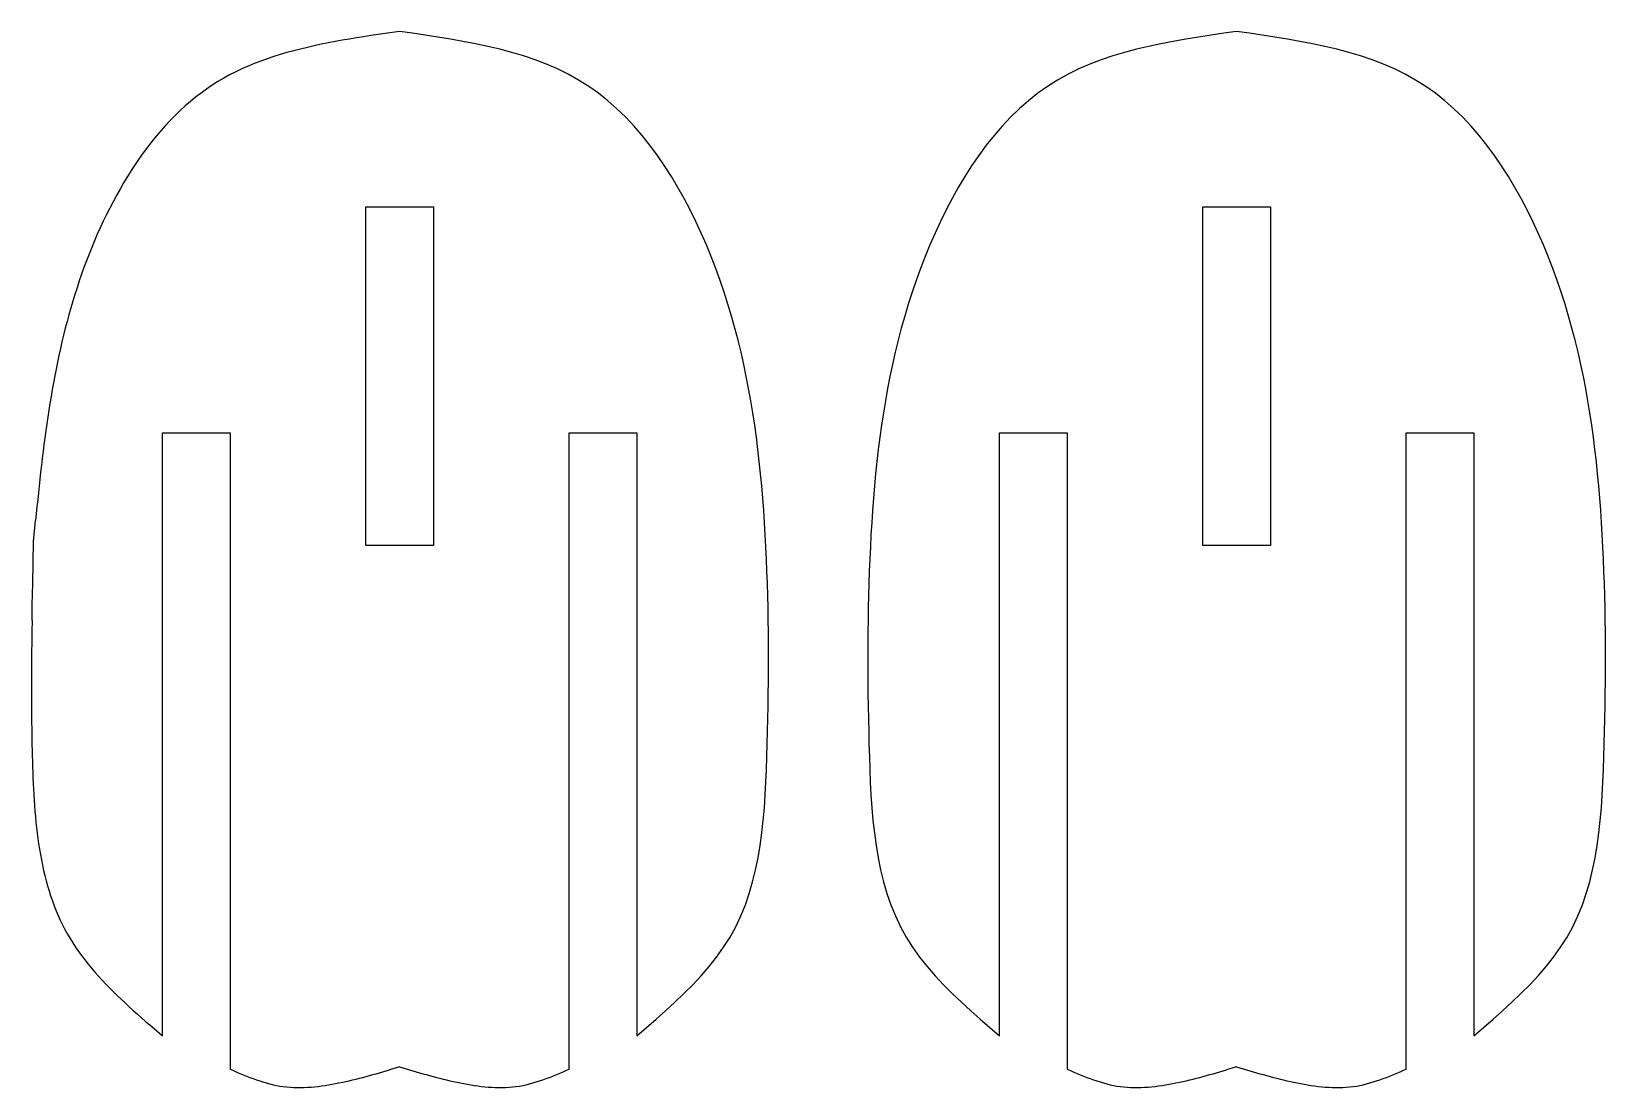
# Model space of a CAD drawing. Extents: x -3475 to 3475, y -2114 to 2114.
# Drawn here: x -764 to -94, y 783 to 1233 of the extents above; entities that cross this region are included whole.
import ezdxf

# ---------------------------------------------------------------- set-up
doc = ezdxf.new("R2010")
doc.units = 0
doc.header["$MEASUREMENT"] = 0
doc.layers.get('0').update_dxf_attribs({"linetype": 'CONTINUOUS'})

msp = doc.modelspace()

# ---------------------------------------------------------------- linework, layer by layer
for p, q in [((-643.78, 1226.4), (-646.72, 1225.74)), ((-640.82, 1227.03), (-643.78, 1226.4)), ((-637.85, 1227.63), (-640.82, 1227.03)), ((-634.86, 1228.2), (-637.85, 1227.63)), ((-631.85, 1228.75), (-634.86, 1228.2)), ((-628.83, 1229.27), (-631.85, 1228.75)), ((-625.79, 1229.77), (-628.83, 1229.27)), ((-622.75, 1230.25), (-625.79, 1229.77)), ((-619.7, 1230.72), (-622.75, 1230.25)), ((-616.64, 1231.17), (-619.7, 1230.72)), ((-613.58, 1231.62), (-616.64, 1231.17)), ((-607.45, 1232.5), (-613.58, 1231.62)), ((-602.01, 1231.72), (-607.45, 1232.5)), ((-596.59, 1230.93), (-602.01, 1231.72)), ((-591.19, 1230.1), (-596.59, 1230.93)), ((-585.81, 1229.22), (-591.19, 1230.1)), ((-580.48, 1228.29), (-585.81, 1229.22)), ((-575.19, 1227.26), (-580.48, 1228.29)), ((-569.95, 1226.15), (-575.19, 1227.26)), ((-283.4, 1227.26), (-288.63, 1226.15)), ((-278.11, 1228.29), (-283.4, 1227.26)), ((-272.77, 1229.22), (-278.11, 1228.29)), ((-267.39, 1230.1), (-272.77, 1229.22)), ((-261.99, 1230.93), (-267.39, 1230.1)), ((-256.57, 1231.72), (-261.99, 1230.93)), ((-251.14, 1232.5), (-256.57, 1231.72)), ((-245.71, 1231.72), (-251.14, 1232.5)), ((-240.28, 1230.93), (-245.71, 1231.72)), ((-234.88, 1230.1), (-240.28, 1230.93)), ((-229.51, 1229.22), (-234.88, 1230.1)), ((-224.17, 1228.29), (-229.51, 1229.22)), ((-218.88, 1227.26), (-224.17, 1228.29)), ((-213.64, 1226.15), (-218.88, 1227.26)), ((-666.58, 1219.86), (-669.29, 1218.81)), ((-663.83, 1220.85), (-666.58, 1219.86)), ((-661.05, 1221.78), (-663.83, 1220.85)), ((-658.23, 1222.67), (-661.05, 1221.78)), ((-655.39, 1223.5), (-658.23, 1222.67)), ((-652.53, 1224.29), (-655.39, 1223.5)), ((-649.63, 1225.03), (-652.53, 1224.29)), ((-646.72, 1225.74), (-649.63, 1225.03)), ((-564.79, 1224.92), (-569.95, 1226.15)), ((-559.69, 1223.56), (-564.79, 1224.92)), ((-554.69, 1222.06), (-559.69, 1223.56)), ((-549.77, 1220.4), (-554.69, 1222.06)), ((-544.96, 1218.56), (-549.77, 1220.4)), ((-308.81, 1220.4), (-313.62, 1218.56)), ((-303.9, 1222.06), (-308.81, 1220.4)), ((-298.89, 1223.56), (-303.9, 1222.06)), ((-293.8, 1224.92), (-298.89, 1223.56)), ((-288.63, 1226.15), (-293.8, 1224.92)), ((-208.48, 1224.92), (-213.64, 1226.15)), ((-203.39, 1223.56), (-208.48, 1224.92)), ((-198.38, 1222.06), (-203.39, 1223.56)), ((-193.47, 1220.4), (-198.38, 1222.06)), ((-188.66, 1218.56), (-193.47, 1220.4)), ((-679.79, 1213.97), (-682.31, 1212.59)), ((-677.22, 1215.28), (-679.79, 1213.97)), ((-674.62, 1216.52), (-677.22, 1215.28)), ((-671.97, 1217.7), (-674.62, 1216.52)), ((-669.29, 1218.81), (-671.97, 1217.7)), ((-540.27, 1216.53), (-544.96, 1218.56)), ((-535.7, 1214.29), (-540.27, 1216.53)), ((-531.25, 1211.83), (-535.7, 1214.29)), ((-322.89, 1214.29), (-327.33, 1211.83)), ((-318.31, 1216.53), (-322.89, 1214.29)), ((-313.62, 1218.56), (-318.31, 1216.53)), ((-183.96, 1216.53), (-188.66, 1218.56)), ((-179.39, 1214.29), (-183.96, 1216.53)), ((-174.95, 1211.83), (-179.39, 1214.29)), ((-691.96, 1206.28), (-694.26, 1204.51)), ((-689.62, 1207.97), (-691.96, 1206.28)), ((-687.23, 1209.59), (-689.62, 1207.97)), ((-684.79, 1211.13), (-687.23, 1209.59)), ((-682.31, 1212.59), (-684.79, 1211.13)), ((-526.95, 1209.12), (-531.25, 1211.83)), ((-522.8, 1206.17), (-526.95, 1209.12)), ((-518.8, 1202.99), (-522.8, 1206.17)), ((-335.78, 1206.17), (-339.79, 1202.99)), ((-331.63, 1209.12), (-335.78, 1206.17)), ((-327.33, 1211.83), (-331.63, 1209.12)), ((-170.65, 1209.12), (-174.95, 1211.83)), ((-166.49, 1206.17), (-170.65, 1209.12)), ((-162.49, 1202.99), (-166.49, 1206.17)), ((-698.71, 1200.76), (-700.87, 1198.78)), ((-696.51, 1202.67), (-698.71, 1200.76)), ((-694.26, 1204.51), (-696.51, 1202.67)), ((-514.93, 1199.58), (-518.8, 1202.99)), ((-511.21, 1195.97), (-514.93, 1199.58)), ((-343.65, 1199.58), (-347.37, 1195.97)), ((-339.79, 1202.99), (-343.65, 1199.58)), ((-158.62, 1199.58), (-162.49, 1202.99)), ((-154.9, 1195.97), (-158.62, 1199.58)), ((-705.06, 1194.62), (-707.08, 1192.46)), ((-702.99, 1196.73), (-705.06, 1194.62)), ((-700.87, 1198.78), (-702.99, 1196.73)), ((-507.63, 1192.17), (-511.21, 1195.97)), ((-347.37, 1195.97), (-350.95, 1192.17)), ((-151.32, 1192.17), (-154.9, 1195.97)), ((-711, 1187.95), (-712.89, 1185.62)), ((-709.06, 1190.23), (-711, 1187.95)), ((-707.08, 1192.46), (-709.06, 1190.23)), ((-504.18, 1188.18), (-507.63, 1192.17)), ((-500.88, 1184.04), (-504.18, 1188.18)), ((-354.4, 1188.18), (-357.71, 1184.04)), ((-350.95, 1192.17), (-354.4, 1188.18)), ((-147.88, 1188.18), (-151.32, 1192.17)), ((-144.57, 1184.04), (-147.88, 1188.18)), ((-716.54, 1180.81), (-718.3, 1178.34)), ((-714.74, 1183.24), (-716.54, 1180.81)), ((-712.89, 1185.62), (-714.74, 1183.24)), ((-497.7, 1179.74), (-500.88, 1184.04)), ((-494.66, 1175.31), (-497.7, 1179.74)), ((-360.88, 1179.74), (-363.93, 1175.31)), ((-357.71, 1184.04), (-360.88, 1179.74)), ((-141.39, 1179.74), (-144.57, 1184.04)), ((-138.35, 1175.31), (-141.39, 1179.74)), ((-721.69, 1173.27), (-723.33, 1170.68)), ((-720.02, 1175.83), (-721.69, 1173.27)), ((-718.3, 1178.34), (-720.02, 1175.83)), ((-491.74, 1170.75), (-494.66, 1175.31)), ((-363.93, 1175.31), (-366.84, 1170.75)), ((-135.44, 1170.75), (-138.35, 1175.31)), ((-724.92, 1168.06), (-726.46, 1165.4)), ((-723.33, 1170.68), (-724.92, 1168.06)), ((-488.96, 1166.09), (-491.74, 1170.75)), ((-486.3, 1161.33), (-488.96, 1166.09)), ((-369.63, 1166.09), (-372.29, 1161.33)), ((-366.84, 1170.75), (-369.63, 1166.09)), ((-132.65, 1166.09), (-135.44, 1170.75)), ((-129.99, 1161.33), (-132.65, 1166.09)), ((-729.43, 1160), (-730.85, 1157.26)), ((-727.97, 1162.71), (-729.43, 1160)), ((-726.46, 1165.4), (-727.97, 1162.71)), ((-483.76, 1156.49), (-486.3, 1161.33)), ((-372.29, 1161.33), (-374.82, 1156.49)), ((-127.45, 1156.49), (-129.99, 1161.33)), ((-732.23, 1154.5), (-733.57, 1151.72)), ((-730.85, 1157.26), (-732.23, 1154.5)), ((-621.87, 1013.55), (-621.87, 1157.79)), ((-621.87, 1157.79), (-593.02, 1157.79)), ((-593.02, 1157.79), (-593.02, 1013.55)), ((-481.35, 1151.58), (-483.76, 1156.49)), ((-374.82, 1156.49), (-377.24, 1151.58)), ((-265.56, 1013.55), (-265.56, 1157.79)), ((-265.56, 1157.79), (-236.71, 1157.79)), ((-236.71, 1157.79), (-236.71, 1013.55)), ((-125.04, 1151.58), (-127.45, 1156.49)), ((-736.13, 1146.11), (-737.34, 1143.29)), ((-734.87, 1148.92), (-736.13, 1146.11)), ((-733.57, 1151.72), (-734.87, 1148.92)), ((-479.05, 1146.62), (-481.35, 1151.58)), ((-476.87, 1141.62), (-479.05, 1146.62)), ((-379.53, 1146.62), (-381.71, 1141.62)), ((-377.24, 1151.58), (-379.53, 1146.62)), ((-122.74, 1146.62), (-125.04, 1151.58)), ((-120.57, 1141.62), (-122.74, 1146.62)), ((-738.52, 1140.46), (-739.65, 1137.63)), ((-737.34, 1143.29), (-738.52, 1140.46)), ((-474.81, 1136.6), (-476.87, 1141.62)), ((-381.71, 1141.62), (-383.77, 1136.6)), ((-118.5, 1136.6), (-120.57, 1141.62)), ((-740.75, 1134.78), (-741.81, 1131.94)), ((-739.65, 1137.63), (-740.75, 1134.78)), ((-472.86, 1131.56), (-474.81, 1136.6)), ((-383.77, 1136.6), (-385.72, 1131.56)), ((-116.56, 1131.56), (-118.5, 1136.6)), ((-743.81, 1126.23), (-744.76, 1123.37)), ((-742.83, 1129.08), (-743.81, 1126.23)), ((-741.81, 1131.94), (-742.83, 1129.08)), ((-471.02, 1126.5), (-472.86, 1131.56)), ((-469.29, 1121.43), (-471.02, 1126.5)), ((-387.56, 1126.5), (-389.29, 1121.43)), ((-385.72, 1131.56), (-387.56, 1126.5)), ((-114.72, 1126.5), (-116.56, 1131.56)), ((-112.98, 1121.43), (-114.72, 1126.5)), ((-745.67, 1120.5), (-746.55, 1117.63)), ((-744.76, 1123.37), (-745.67, 1120.5)), ((-467.66, 1116.35), (-469.29, 1121.43)), ((-389.29, 1121.43), (-390.92, 1116.34)), ((-111.35, 1116.35), (-112.98, 1121.43)), ((-747.39, 1114.75), (-748.21, 1111.88)), ((-746.55, 1117.63), (-747.39, 1114.75)), ((-466.13, 1111.24), (-467.66, 1116.35)), ((-390.92, 1116.34), (-392.45, 1111.24)), ((-109.82, 1111.24), (-111.35, 1116.35)), ((-749.74, 1106.1), (-750.46, 1103.21)), ((-748.99, 1108.99), (-749.74, 1106.1)), ((-748.21, 1111.88), (-748.99, 1108.99)), ((-464.7, 1106.13), (-466.13, 1111.24)), ((-463.36, 1101.01), (-464.7, 1106.13)), ((-393.88, 1106.13), (-395.23, 1101.01)), ((-392.45, 1111.24), (-393.88, 1106.13)), ((-108.39, 1106.13), (-109.82, 1111.24)), ((-107.05, 1101.01), (-108.39, 1106.13)), ((-751.16, 1100.32), (-751.83, 1097.42)), ((-750.46, 1103.21), (-751.16, 1100.32)), ((-462.11, 1095.87), (-463.36, 1101.01)), ((-395.23, 1101.01), (-396.48, 1095.87)), ((-105.8, 1095.87), (-107.05, 1101.01)), ((-752.47, 1094.52), (-753.08, 1091.61)), ((-751.83, 1097.42), (-752.47, 1094.52)), ((-460.94, 1090.73), (-462.11, 1095.87)), ((-396.48, 1095.87), (-397.64, 1090.72)), ((-104.63, 1090.73), (-105.8, 1095.87)), ((-754.24, 1085.79), (-754.79, 1082.88)), ((-753.68, 1088.71), (-754.24, 1085.79)), ((-753.08, 1091.61), (-753.68, 1088.71)), ((-459.86, 1085.57), (-460.94, 1090.73)), ((-458.86, 1080.41), (-459.86, 1085.57)), ((-398.72, 1085.57), (-399.73, 1080.41)), ((-397.64, 1090.72), (-398.72, 1085.57)), ((-103.55, 1085.57), (-104.63, 1090.73)), ((-102.55, 1080.41), (-103.55, 1085.57)), ((-755.31, 1079.96), (-755.81, 1077.04)), ((-754.79, 1082.88), (-755.31, 1079.96)), ((-457.93, 1075.24), (-458.86, 1080.41)), ((-399.73, 1080.41), (-400.65, 1075.24)), ((-101.62, 1075.24), (-102.55, 1080.41)), ((-756.3, 1074.12), (-756.76, 1071.2)), ((-755.81, 1077.04), (-756.3, 1074.12)), ((-457.07, 1070.06), (-457.93, 1075.24)), ((-400.65, 1075.24), (-401.51, 1070.06)), ((-100.77, 1070.06), (-101.62, 1075.24)), ((-757.21, 1068.27), (-757.64, 1065.34)), ((-756.76, 1071.2), (-757.21, 1068.27)), ((-456.29, 1064.88), (-457.07, 1070.06)), ((-401.51, 1070.06), (-402.29, 1064.88)), ((-99.98, 1064.88), (-100.77, 1070.06)), ((-758.45, 1059.47), (-758.83, 1056.54)), ((-758.05, 1062.41), (-758.45, 1059.47)), ((-757.64, 1065.34), (-758.05, 1062.41)), ((-708.41, 804.73), (-708.41, 1061.63)), ((-708.41, 1061.63), (-679.56, 1061.63)), ((-679.56, 1061.63), (-679.56, 790.5)), ((-535.33, 790.5), (-535.33, 1061.63)), ((-535.33, 1061.63), (-506.48, 1061.63)), ((-506.48, 1061.63), (-506.48, 804.73)), ((-455.57, 1059.69), (-456.29, 1064.88)), ((-454.92, 1054.5), (-455.57, 1059.69)), ((-403.01, 1059.69), (-403.67, 1054.5)), ((-402.29, 1064.88), (-403.01, 1059.69)), ((-352.1, 1061.63), (-323.26, 1061.63)), ((-352.1, 804.73), (-352.1, 1061.63)), ((-323.26, 1061.63), (-323.26, 790.5)), ((-179.02, 790.5), (-179.02, 1061.63)), ((-179.02, 1061.63), (-150.17, 1061.63)), ((-150.17, 1061.63), (-150.17, 804.73)), ((-99.26, 1059.69), (-99.98, 1064.88)), ((-98.61, 1054.5), (-99.26, 1059.69)), ((-759.2, 1053.6), (-759.56, 1050.66)), ((-758.83, 1056.54), (-759.2, 1053.6)), ((-454.32, 1049.31), (-454.92, 1054.5)), ((-403.67, 1054.5), (-404.26, 1049.31)), ((-98.01, 1049.31), (-98.61, 1054.5)), ((-759.91, 1047.72), (-760.24, 1044.78)), ((-759.56, 1050.66), (-759.91, 1047.72)), ((-453.78, 1044.12), (-454.32, 1049.31)), ((-404.26, 1049.31), (-404.8, 1044.12)), ((-97.47, 1044.12), (-98.01, 1049.31)), ((-760.89, 1038.9), (-761.2, 1035.95)), ((-760.57, 1041.84), (-760.89, 1038.9)), ((-760.24, 1044.78), (-760.57, 1041.84)), ((-453.29, 1038.92), (-453.78, 1044.12)), ((-452.85, 1033.73), (-453.29, 1038.92)), ((-405.29, 1038.92), (-405.73, 1033.73)), ((-404.8, 1044.12), (-405.29, 1038.92)), ((-96.98, 1038.92), (-97.47, 1044.12)), ((-96.54, 1033.73), (-96.98, 1038.92)), ((-761.51, 1033.01), (-761.81, 1030.06)), ((-761.2, 1035.95), (-761.51, 1033.01)), ((-452.46, 1028.53), (-452.85, 1033.73)), ((-405.73, 1033.73), (-406.12, 1028.53)), ((-96.15, 1028.53), (-96.54, 1033.73)), ((-761.81, 1030.06), (-762.39, 1024.16)), ((-452.11, 1023.34), (-452.46, 1028.53)), ((-406.12, 1028.53), (-406.48, 1023.34)), ((-95.8, 1023.34), (-96.15, 1028.53)), ((-763.25, 1015.32), (-762.39, 1024.16)), ((-451.8, 1018.15), (-452.11, 1023.34)), ((-406.48, 1023.34), (-406.79, 1018.15)), ((-95.49, 1018.15), (-95.8, 1023.34)), ((-763.63, 997.35), (-763.25, 1015.32)), ((-593.02, 1013.55), (-621.87, 1013.55)), ((-451.52, 1012.97), (-451.8, 1018.15)), ((-451.28, 1007.79), (-451.52, 1012.97)), ((-407.06, 1012.97), (-407.3, 1007.78)), ((-406.79, 1018.15), (-407.06, 1012.97)), ((-236.71, 1013.55), (-265.56, 1013.55)), ((-95.21, 1012.97), (-95.49, 1018.15)), ((-94.97, 1007.79), (-95.21, 1012.97)), ((-451.07, 1002.6), (-451.28, 1007.79)), ((-407.3, 1007.78), (-407.51, 1002.6)), ((-94.76, 1002.6), (-94.97, 1007.79)), ((-450.89, 997.42), (-451.07, 1002.6)), ((-407.51, 1002.6), (-407.69, 997.42)), ((-94.58, 997.42), (-94.76, 1002.6)), ((-763.8, 988.35), (-763.63, 997.35)), ((-450.74, 992.24), (-450.89, 997.42)), ((-450.62, 987.05), (-450.74, 992.24)), ((-407.84, 992.24), (-407.96, 987.05)), ((-407.69, 997.42), (-407.84, 992.24)), ((-94.44, 992.24), (-94.58, 997.42)), ((-94.32, 987.05), (-94.44, 992.24)), ((-763.91, 981.58), (-763.8, 988.35)), ((-450.53, 981.85), (-450.62, 987.05)), ((-407.96, 987.05), (-408.05, 981.85)), ((-94.23, 981.85), (-94.32, 987.05)), ((-763.91, 981.58), (-763.97, 977.05)), ((-450.47, 976.65), (-450.53, 981.85)), ((-408.05, 981.85), (-408.11, 976.65)), ((-94.16, 976.65), (-94.23, 981.85)), ((-764.03, 972.52), (-764.07, 967.97)), ((-763.97, 977.05), (-764.03, 972.52)), ((-450.43, 971.43), (-450.47, 976.65)), ((-408.11, 976.65), (-408.15, 971.43)), ((-94.13, 971.43), (-94.16, 976.65)), ((-764.07, 967.97), (-764.11, 963.41)), ((-450.42, 966.2), (-450.43, 971.43)), ((-450.43, 960.95), (-450.42, 966.2)), ((-408.15, 971.43), (-408.16, 966.2)), ((-408.16, 966.2), (-408.15, 960.95)), ((-94.11, 966.2), (-94.13, 971.43)), ((-94.12, 960.95), (-94.11, 966.2)), ((-764.13, 958.84), (-764.14, 956.55)), ((-764.11, 963.41), (-764.13, 958.84)), ((-450.47, 955.69), (-450.43, 960.95)), ((-408.15, 960.95), (-408.12, 955.69)), ((-94.16, 955.69), (-94.12, 960.95)), ((-764.14, 954.25), (-764.15, 951.96)), ((-764.15, 951.96), (-764.14, 949.65)), ((-764.14, 956.55), (-764.14, 954.25)), ((-450.52, 950.41), (-450.47, 955.69)), ((-408.12, 955.69), (-408.06, 950.41)), ((-94.21, 950.41), (-94.16, 955.69)), ((-764.14, 949.65), (-764.14, 947.35)), ((-764.14, 947.35), (-764.13, 945.04)), ((-764.13, 945.04), (-764.11, 942.72)), ((-450.69, 939.78), (-450.6, 945.1)), ((-450.6, 945.1), (-450.52, 950.41)), ((-408.06, 950.41), (-407.98, 945.1)), ((-407.98, 945.1), (-407.89, 939.78)), ((-94.39, 939.78), (-94.29, 945.1)), ((-94.29, 945.1), (-94.21, 950.41)), ((-764.11, 942.72), (-764.09, 940.4)), ((-764.09, 940.4), (-764.07, 938.07)), ((-764.07, 938.07), (-764.04, 935.75)), ((-450.81, 934.42), (-450.69, 939.78)), ((-407.89, 939.78), (-407.77, 934.42)), ((-94.5, 934.42), (-94.39, 939.78)), ((-764.04, 935.75), (-764.01, 933.41)), ((-764.01, 933.41), (-763.98, 931.07)), ((-450.94, 929.04), (-450.81, 934.42)), ((-407.77, 934.42), (-407.64, 929.04)), ((-94.63, 929.04), (-94.5, 934.42)), ((-763.98, 931.07), (-763.94, 928.73)), ((-763.94, 928.73), (-763.89, 926.37)), ((-763.89, 926.37), (-763.84, 924.02)), ((-451.09, 923.63), (-450.94, 929.04)), ((-407.64, 929.04), (-407.49, 923.63)), ((-94.78, 923.63), (-94.63, 929.04)), ((-763.84, 924.02), (-763.78, 921.66)), ((-763.78, 921.66), (-763.72, 919.3)), ((-763.72, 919.3), (-763.64, 916.93)), ((-451.5, 912.76), (-451.27, 918.2)), ((-451.27, 918.2), (-451.09, 923.63)), ((-407.49, 923.63), (-407.31, 918.2)), ((-407.31, 918.2), (-407.08, 912.76)), ((-95.19, 912.76), (-94.96, 918.2)), ((-94.96, 918.2), (-94.78, 923.63)), ((-763.64, 916.93), (-763.55, 914.57)), ((-763.55, 914.57), (-763.45, 912.2)), ((-763.45, 912.2), (-763.34, 909.84)), ((-451.79, 907.33), (-451.5, 912.76)), ((-407.08, 912.76), (-406.79, 907.32)), ((-95.49, 907.33), (-95.19, 912.76)), ((-763.34, 909.84), (-763.21, 907.48)), ((-763.21, 907.48), (-763.06, 905.12)), ((-763.06, 905.12), (-762.89, 902.77)), ((-452.17, 901.91), (-451.79, 907.33)), ((-406.79, 907.32), (-406.41, 901.9)), ((-95.86, 901.91), (-95.49, 907.33)), ((-762.89, 902.77), (-762.71, 900.42)), ((-762.71, 900.42), (-762.5, 898.07)), ((-762.5, 898.07), (-762.28, 895.74)), ((-452.65, 896.51), (-452.17, 901.91)), ((-406.41, 901.9), (-405.93, 896.51)), ((-96.34, 896.51), (-95.86, 901.91)), ((-762.28, 895.74), (-762.02, 893.41)), ((-762.02, 893.41), (-761.75, 891.09)), ((-453.97, 885.86), (-453.24, 891.16)), ((-453.24, 891.16), (-452.65, 896.51)), ((-405.93, 896.51), (-405.34, 891.16)), ((-405.34, 891.16), (-404.61, 885.86)), ((-97.67, 885.86), (-96.94, 891.16)), ((-96.94, 891.16), (-96.34, 896.51)), ((-761.75, 891.09), (-761.44, 888.78)), ((-761.44, 888.78), (-761.11, 886.48)), ((-761.11, 886.48), (-760.75, 884.19)), ((-454.86, 880.62), (-453.97, 885.86)), ((-404.61, 885.86), (-403.72, 880.62)), ((-98.55, 880.62), (-97.67, 885.86)), ((-760.75, 884.19), (-760.36, 881.92)), ((-760.36, 881.92), (-759.94, 879.66)), ((-759.94, 879.66), (-759.49, 877.41)), ((-455.91, 875.46), (-454.86, 880.62)), ((-403.72, 880.62), (-402.67, 875.46)), ((-99.61, 875.46), (-98.55, 880.62)), ((-759.49, 877.41), (-759, 875.18)), ((-759, 875.18), (-758.47, 872.97)), ((-758.47, 872.97), (-757.91, 870.77)), ((-457.16, 870.39), (-455.91, 875.46)), ((-402.67, 875.46), (-401.43, 870.39)), ((-100.85, 870.39), (-99.61, 875.46)), ((-757.91, 870.77), (-757.3, 868.6)), ((-757.3, 868.6), (-756.66, 866.44)), ((-756.66, 866.44), (-755.98, 864.3)), ((-460.27, 860.55), (-458.6, 865.42)), ((-458.6, 865.42), (-457.16, 870.39)), ((-401.43, 870.39), (-399.98, 865.41)), ((-399.98, 865.41), (-398.31, 860.55)), ((-103.97, 860.55), (-102.3, 865.42)), ((-102.3, 865.42), (-100.85, 870.39)), ((-755.98, 864.3), (-755.25, 862.19)), ((-755.25, 862.19), (-754.48, 860.1)), ((-754.48, 860.1), (-753.66, 858.03)), ((-753.66, 858.03), (-752.8, 855.98)), ((-462.19, 855.82), (-460.27, 860.55)), ((-398.31, 860.55), (-396.4, 855.82)), ((-105.88, 855.82), (-103.97, 860.55)), ((-752.8, 855.98), (-751.89, 853.97)), ((-751.89, 853.97), (-750.93, 851.97)), ((-750.93, 851.97), (-749.91, 850.01)), ((-466.8, 846.76), (-464.36, 851.22)), ((-464.36, 851.22), (-462.19, 855.82)), ((-396.4, 855.82), (-394.23, 851.22)), ((-394.23, 851.22), (-391.78, 846.76)), ((-110.49, 846.76), (-108.05, 851.22)), ((-108.05, 851.22), (-105.88, 855.82)), ((-749.91, 850.01), (-748.85, 848.07)), ((-748.85, 848.07), (-747.73, 846.17)), ((-747.73, 846.17), (-746.56, 844.29)), ((-746.56, 844.29), (-745.34, 842.44)), ((-469.52, 842.46), (-466.8, 846.76)), ((-391.78, 846.76), (-389.06, 842.46)), ((-113.21, 842.46), (-110.49, 846.76)), ((-745.34, 842.44), (-744.08, 840.61)), ((-744.08, 840.61), (-742.76, 838.81)), ((-742.76, 838.81), (-741.41, 837.04)), ((-475.7, 834.25), (-472.5, 838.3)), ((-472.5, 838.3), (-469.52, 842.46)), ((-389.06, 842.46), (-386.08, 838.29)), ((-386.08, 838.29), (-382.88, 834.25)), ((-119.39, 834.25), (-116.19, 838.3)), ((-116.19, 838.3), (-113.21, 842.46)), ((-741.41, 837.04), (-740.01, 835.28)), ((-740.01, 835.28), (-738.58, 833.55)), ((-738.58, 833.55), (-737.11, 831.84)), ((-737.11, 831.84), (-735.6, 830.14)), ((-479.1, 830.32), (-475.7, 834.25)), ((-382.88, 834.25), (-379.48, 830.32)), ((-122.79, 830.32), (-119.39, 834.25)), ((-735.6, 830.14), (-734.06, 828.47)), ((-734.06, 828.47), (-732.49, 826.81)), ((-732.49, 826.81), (-730.89, 825.16)), ((-730.89, 825.16), (-729.26, 823.54)), ((-486.42, 822.74), (-482.68, 826.49)), ((-482.68, 826.49), (-479.1, 830.32)), ((-379.48, 830.32), (-375.9, 826.49)), ((-375.9, 826.49), (-372.16, 822.73)), ((-130.11, 822.74), (-126.38, 826.49)), ((-126.38, 826.49), (-122.79, 830.32)), ((-729.26, 823.54), (-727.61, 821.92)), ((-727.61, 821.92), (-725.94, 820.32)), ((-725.94, 820.32), (-724.25, 818.73)), ((-724.25, 818.73), (-722.53, 817.15)), ((-494.24, 815.42), (-490.28, 819.05)), ((-490.28, 819.05), (-486.42, 822.74)), ((-372.16, 822.73), (-368.3, 819.05)), ((-368.3, 819.05), (-364.34, 815.42)), ((-137.93, 815.42), (-133.97, 819.05)), ((-133.97, 819.05), (-130.11, 822.74)), ((-722.53, 817.15), (-720.8, 815.58)), ((-720.8, 815.58), (-719.06, 814.01)), ((-719.06, 814.01), (-717.3, 812.45)), ((-717.3, 812.45), (-715.54, 810.9)), ((-715.54, 810.9), (-713.76, 809.36)), ((-502.37, 808.28), (-498.28, 811.84)), ((-498.28, 811.84), (-494.24, 815.42)), ((-364.34, 815.42), (-360.3, 811.84)), ((-360.3, 811.84), (-356.21, 808.28)), ((-146.06, 808.28), (-141.97, 811.84)), ((-141.97, 811.84), (-137.93, 815.42)), ((-713.76, 809.36), (-711.98, 807.81)), ((-711.98, 807.81), (-708.41, 804.73)), ((-506.48, 804.73), (-502.37, 808.28)), ((-356.21, 808.28), (-352.1, 804.73)), ((-150.17, 804.73), (-146.06, 808.28)), ((-607.45, 791.53), (-611.7, 790.26)), ((-607.45, 791.53), (-604.61, 790.68)), ((-604.61, 790.68), (-603.19, 790.26)), ((-251.14, 791.53), (-255.39, 790.26)), ((-251.14, 791.53), (-248.3, 790.68)), ((-248.3, 790.68), (-246.89, 790.26)), ((-679.56, 790.5), (-678.18, 789.91)), ((-678.18, 789.91), (-676.79, 789.32)), ((-676.79, 789.32), (-675.4, 788.74)), ((-675.4, 788.74), (-674.01, 788.16)), ((-674.01, 788.16), (-672.61, 787.61)), ((-672.61, 787.61), (-671.22, 787.06)), ((-671.22, 787.06), (-669.82, 786.54)), ((-669.82, 786.54), (-668.41, 786.03)), ((-668.41, 786.03), (-667.01, 785.55)), ((-667.01, 785.55), (-665.6, 785.1)), ((-665.6, 785.1), (-664.18, 784.68)), ((-664.18, 784.68), (-662.75, 784.29)), ((-662.75, 784.29), (-661.33, 783.94)), ((-661.33, 783.94), (-659.89, 783.64)), ((-637.71, 783.85), (-636.23, 784.11)), ((-636.23, 784.11), (-634.75, 784.38)), ((-634.75, 784.38), (-633.27, 784.67)), ((-633.27, 784.67), (-631.8, 784.98)), ((-631.8, 784.98), (-630.34, 785.29)), ((-630.34, 785.29), (-628.88, 785.62)), ((-628.88, 785.62), (-627.43, 785.96)), ((-627.43, 785.96), (-625.98, 786.32)), ((-625.98, 786.32), (-624.54, 786.68)), ((-624.54, 786.68), (-623.1, 787.05)), ((-623.1, 787.05), (-621.67, 787.43)), ((-621.67, 787.43), (-620.23, 787.82)), ((-620.23, 787.82), (-618.81, 788.21)), ((-618.81, 788.21), (-617.38, 788.61)), ((-617.38, 788.61), (-615.96, 789.02)), ((-615.96, 789.02), (-614.53, 789.43)), ((-614.53, 789.43), (-613.11, 789.85)), ((-613.11, 789.85), (-611.7, 790.26)), ((-603.19, 790.26), (-601.78, 789.85)), ((-601.78, 789.85), (-600.36, 789.43)), ((-600.36, 789.43), (-598.93, 789.02)), ((-598.93, 789.02), (-597.51, 788.61)), ((-597.51, 788.61), (-596.08, 788.21)), ((-596.08, 788.21), (-594.66, 787.82)), ((-594.66, 787.82), (-593.22, 787.43)), ((-593.22, 787.43), (-591.79, 787.05)), ((-591.79, 787.05), (-590.35, 786.68)), ((-590.35, 786.68), (-588.91, 786.32)), ((-588.91, 786.32), (-587.46, 785.96)), ((-587.46, 785.96), (-586.01, 785.62)), ((-586.01, 785.62), (-584.55, 785.29)), ((-584.55, 785.29), (-583.09, 784.98)), ((-583.09, 784.98), (-581.62, 784.67)), ((-581.62, 784.67), (-580.15, 784.38)), ((-580.15, 784.38), (-578.67, 784.11)), ((-578.67, 784.11), (-577.18, 783.85)), ((-555, 783.64), (-553.57, 783.94)), ((-553.57, 783.94), (-552.14, 784.29)), ((-552.14, 784.29), (-550.71, 784.68)), ((-550.71, 784.68), (-549.3, 785.1)), ((-549.3, 785.1), (-547.89, 785.55)), ((-547.89, 785.55), (-546.48, 786.03)), ((-546.48, 786.03), (-545.08, 786.54)), ((-545.08, 786.54), (-543.68, 787.06)), ((-543.68, 787.06), (-542.28, 787.61)), ((-542.28, 787.61), (-540.89, 788.16)), ((-540.89, 788.16), (-539.5, 788.74)), ((-539.5, 788.74), (-538.11, 789.32)), ((-538.11, 789.32), (-536.72, 789.91)), ((-536.72, 789.91), (-535.33, 790.5)), ((-323.26, 790.5), (-321.87, 789.91)), ((-321.87, 789.91), (-320.48, 789.32)), ((-320.48, 789.32), (-319.09, 788.74)), ((-319.09, 788.74), (-317.7, 788.16)), ((-317.7, 788.16), (-316.31, 787.61)), ((-316.31, 787.61), (-314.91, 787.06)), ((-314.91, 787.06), (-313.51, 786.54)), ((-313.51, 786.54), (-312.11, 786.03)), ((-312.11, 786.03), (-310.7, 785.55)), ((-310.7, 785.55), (-309.29, 785.1)), ((-309.29, 785.1), (-307.87, 784.68)), ((-307.87, 784.68), (-306.45, 784.29)), ((-306.45, 784.29), (-305.02, 783.94)), ((-305.02, 783.94), (-303.58, 783.64)), ((-281.4, 783.85), (-279.92, 784.11)), ((-279.92, 784.11), (-278.44, 784.38)), ((-278.44, 784.38), (-276.96, 784.67)), ((-276.96, 784.67), (-275.5, 784.98)), ((-275.5, 784.98), (-274.03, 785.29)), ((-274.03, 785.29), (-272.58, 785.62)), ((-272.58, 785.62), (-271.12, 785.96)), ((-271.12, 785.96), (-269.68, 786.32)), ((-269.68, 786.32), (-268.23, 786.68)), ((-268.23, 786.68), (-266.79, 787.05)), ((-266.79, 787.05), (-265.36, 787.43)), ((-265.36, 787.43), (-263.93, 787.82)), ((-263.93, 787.82), (-262.5, 788.21)), ((-262.5, 788.21), (-261.07, 788.61)), ((-261.07, 788.61), (-259.65, 789.02)), ((-259.65, 789.02), (-258.23, 789.43)), ((-258.23, 789.43), (-256.81, 789.85)), ((-256.81, 789.85), (-255.39, 790.26)), ((-246.89, 790.26), (-245.47, 789.85)), ((-245.47, 789.85), (-244.05, 789.43)), ((-244.05, 789.43), (-242.63, 789.02)), ((-242.63, 789.02), (-241.2, 788.61)), ((-241.2, 788.61), (-239.78, 788.21)), ((-239.78, 788.21), (-238.35, 787.82)), ((-238.35, 787.82), (-236.92, 787.43)), ((-236.92, 787.43), (-235.48, 787.05)), ((-235.48, 787.05), (-234.04, 786.68)), ((-234.04, 786.68), (-232.6, 786.32)), ((-232.6, 786.32), (-231.15, 785.96)), ((-231.15, 785.96), (-229.7, 785.62)), ((-229.7, 785.62), (-228.24, 785.29)), ((-228.24, 785.29), (-226.78, 784.98)), ((-226.78, 784.98), (-225.31, 784.67)), ((-225.31, 784.67), (-223.84, 784.38)), ((-223.84, 784.38), (-222.36, 784.11)), ((-222.36, 784.11), (-220.87, 783.85)), ((-198.69, 783.64), (-197.26, 783.94)), ((-197.26, 783.94), (-195.83, 784.29)), ((-195.83, 784.29), (-194.4, 784.68)), ((-194.4, 784.68), (-192.99, 785.1)), ((-192.99, 785.1), (-191.58, 785.55)), ((-191.58, 785.55), (-190.17, 786.03)), ((-190.17, 786.03), (-188.76, 786.54)), ((-188.76, 786.54), (-187.37, 787.06)), ((-187.37, 787.06), (-185.97, 787.61)), ((-185.97, 787.61), (-184.58, 788.16)), ((-184.58, 788.16), (-183.18, 788.74)), ((-183.18, 788.74), (-181.8, 789.32)), ((-181.8, 789.32), (-180.41, 789.91)), ((-180.41, 789.91), (-179.02, 790.5)), ((-659.89, 783.64), (-658.44, 783.37)), ((-658.44, 783.37), (-656.99, 783.15)), ((-656.99, 783.15), (-655.53, 782.98)), ((-655.53, 782.98), (-654.07, 782.85)), ((-654.07, 782.85), (-652.59, 782.77)), ((-652.59, 782.77), (-651.11, 782.72)), ((-651.11, 782.72), (-649.63, 782.72)), ((-649.63, 782.72), (-648.14, 782.76)), ((-648.14, 782.76), (-646.65, 782.82)), ((-646.65, 782.82), (-645.16, 782.93)), ((-645.16, 782.93), (-643.67, 783.06)), ((-643.67, 783.06), (-642.18, 783.22)), ((-642.18, 783.22), (-640.69, 783.41)), ((-640.69, 783.41), (-639.2, 783.62)), ((-639.2, 783.62), (-637.71, 783.85)), ((-577.18, 783.85), (-575.69, 783.62)), ((-575.69, 783.62), (-574.21, 783.41)), ((-574.21, 783.41), (-572.71, 783.22)), ((-572.71, 783.22), (-571.22, 783.06)), ((-571.22, 783.06), (-569.73, 782.93)), ((-569.73, 782.93), (-568.24, 782.82)), ((-568.24, 782.82), (-566.75, 782.76)), ((-566.75, 782.76), (-565.26, 782.72)), ((-565.26, 782.72), (-563.78, 782.72)), ((-563.78, 782.72), (-562.3, 782.77)), ((-562.3, 782.77), (-560.83, 782.85)), ((-560.83, 782.85), (-559.36, 782.98)), ((-559.36, 782.98), (-557.9, 783.15)), ((-557.9, 783.15), (-556.45, 783.37)), ((-556.45, 783.37), (-555, 783.64)), ((-303.58, 783.64), (-302.14, 783.37)), ((-302.14, 783.37), (-300.68, 783.15)), ((-300.68, 783.15), (-299.22, 782.98)), ((-299.22, 782.98), (-297.76, 782.85)), ((-297.76, 782.85), (-296.28, 782.77)), ((-296.28, 782.77), (-294.81, 782.72)), ((-294.81, 782.72), (-293.32, 782.72)), ((-293.32, 782.72), (-291.84, 782.76)), ((-291.84, 782.76), (-290.35, 782.82)), ((-290.35, 782.82), (-288.86, 782.93)), ((-288.86, 782.93), (-287.36, 783.06)), ((-287.36, 783.06), (-285.87, 783.22)), ((-285.87, 783.22), (-284.38, 783.41)), ((-284.38, 783.41), (-282.89, 783.62)), ((-282.89, 783.62), (-281.4, 783.85)), ((-220.87, 783.85), (-219.39, 783.62)), ((-219.39, 783.62), (-217.9, 783.41)), ((-217.9, 783.41), (-216.4, 783.22)), ((-216.4, 783.22), (-214.91, 783.06)), ((-214.91, 783.06), (-213.42, 782.93)), ((-213.42, 782.93), (-211.93, 782.82)), ((-211.93, 782.82), (-210.44, 782.76)), ((-210.44, 782.76), (-208.95, 782.72)), ((-208.95, 782.72), (-207.47, 782.72)), ((-207.47, 782.72), (-205.99, 782.77)), ((-205.99, 782.77), (-204.52, 782.85)), ((-204.52, 782.85), (-203.05, 782.98)), ((-203.05, 782.98), (-201.59, 783.15)), ((-201.59, 783.15), (-200.14, 783.37)), ((-200.14, 783.37), (-198.69, 783.64))]:
    msp.add_line(p, q)

doc.saveas('drawing.dxf')
